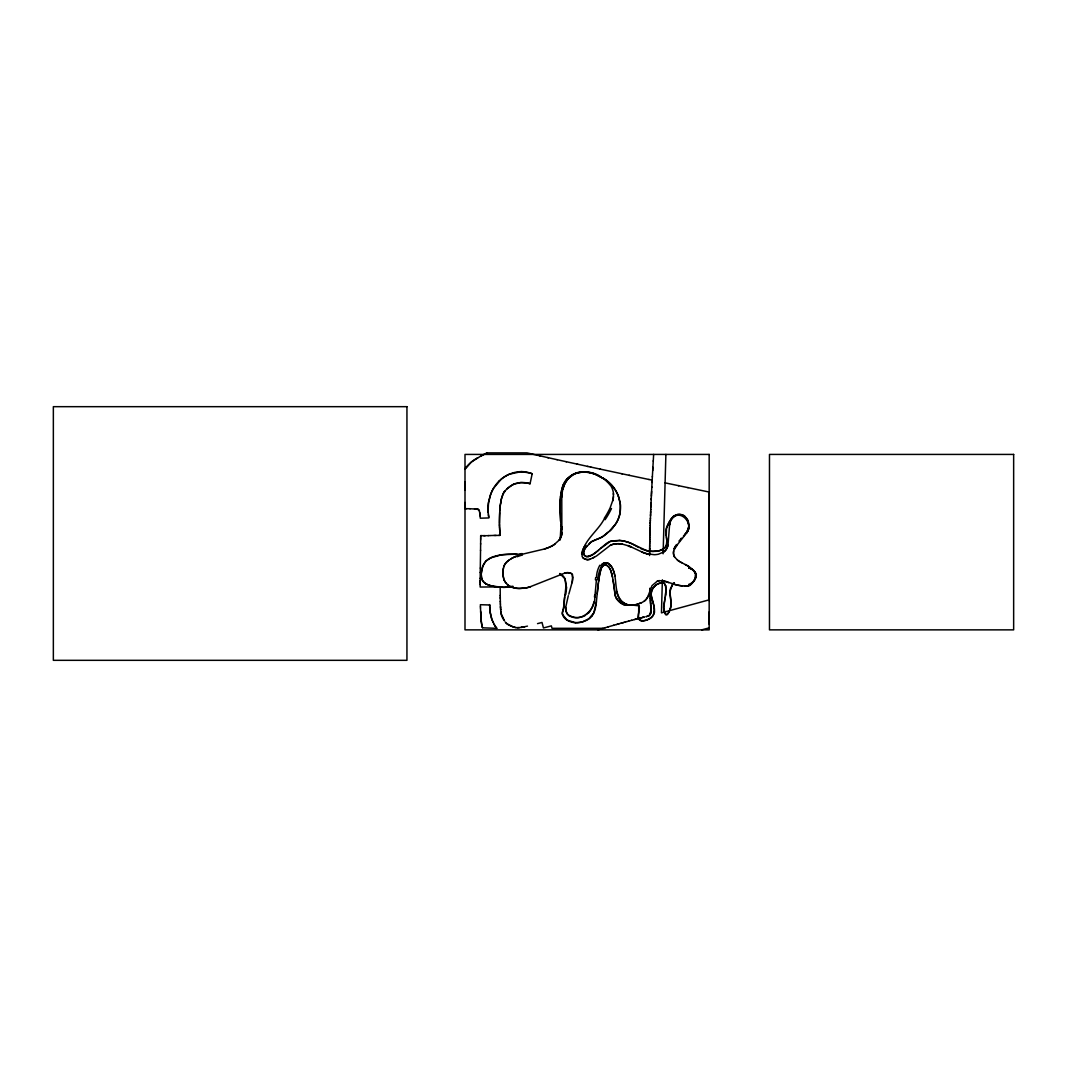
<?xml version="1.0" encoding="UTF-8"?>
<svg xmlns="http://www.w3.org/2000/svg" width="1067" height="1067" viewBox="0 0 1067 1067"><rect width="100%" height="100%" fill="white"/><g stroke="black" fill="none" stroke-linecap="round" stroke-linejoin="round"><path stroke-width="1.5" d="M464.999 502.477L464.999 508.639L466.572 508.679M464.999 490.206L464.999 481.644M709.168 624.155L709.168 611.938M709.168 600.721L709.168 492.047L687.842 487.606M480.163 584.329L480.15 587.037L500.17 586.877L500.25 595.626M480.67 537.048L480.683 535.647L485.538 535.687M480.163 584.609L480.163 582.515M480.67 538.462L480.67 536.848M480.163 582.982L480.177 581.168M480.177 581.368L480.177 580.555M480.657 539.862L480.67 538.061M650.91 609.417L650.91 610.924L650.897 609.057M480.177 580.715L480.19 578.167M480.657 539.662L480.63 544.09M649.576 555.547L649.59 553.773M480.19 578.461L480.257 572.312M649.59 554.387L649.616 552.039M480.63 543.663L480.55 550.412M649.603 552.586L649.63 550.612M480.243 572.592L480.31 568.071M649.63 550.905L649.656 548.745M649.643 549.212L649.656 548.371M650.923 610.404L650.923 610.457A12.364 12.364 0 0 1 650.723 612.831L650.657 613.058M480.297 568.111L480.55 550.079M649.643 549.398L649.683 546.557M651.203 594.292C651.083 588.184 657.032 582.102 663.181 582.689A2.774 2.774 0 0 1 664.021 583.129L665.448 585.423L665.968 589.891A34.491 34.304 -80.5 0 1 665.875 592.839L663.687 607.817L665.128 613.645A2.481 2.481 0 0 0 665.901 614.672L667.102 614.485M649.67 547.211L649.71 544.824M649.696 545.464L649.75 542.823M649.736 543.423L649.776 540.822M561.242 531.98L560.308 539.435M649.763 541.729L649.816 538.982M649.816 539.435L649.87 537.034M649.856 537.488L649.91 534.887M544.423 548.985A50.056 49.949 -60.4 0 0 548.465 547.558L550.425 546.717A28.316 28.289 -80.8 0 0 554.16 544.637L558.895 540.342A16.112 16.085 -6.8 0 0 560.135 538.608L560.882 537.194A12.164 12.137 -40.4 0 0 561.869 533.06L561.775 496.448A47.602 47.482 -84 0 1 562.269 492.247M649.91 535.141L649.99 532.286M649.963 532.953L650.043 530.099M662.38 579.821L661.46 612.858L709.168 599.841M663.114 553.773L665.888 454.422M650.03 530.819L650.11 527.898M650.083 528.552L650.19 525.257M650.176 525.818L650.283 522.403M650.256 523.057L650.363 519.949M650.243 523.537L650.296 522.096M650.337 520.843L650.43 518.149M650.417 518.669L650.577 514.294M650.523 515.828L650.683 511.44M650.617 513.227L650.777 509.212M650.75 509.866L650.937 505.518M604.456 518.015A77.651 74.73 -72.5 0 0 610.137 507.839L612.978 499.823A24.741 24.701 -87.9 0 0 613.392 496.662L613.392 493.488M650.923 505.731L651.057 502.73M650.87 507.052L650.963 504.864M651.043 503.157L651.27 498.289M651.203 499.689L651.444 494.555M499.876 509.386L499.476 525.591M651.47 493.901L651.604 491.367M651.363 496.088L651.83 486.939M499.583 513.654L499.649 512.52M651.804 487.379L652.07 482.111M652.11 481.59L652.377 476.482M652.057 482.497L652.124 481.137M652.35 476.936L652.764 469.653M652.831 468.413L653.271 460.864M652.711 470.507L652.897 467.293M653.257 461.091L653.644 454.422M566.003 586.77L565.07 578.901L559.908 573.633M674.491 548.745A20.633 20.58 -82 0 1 676.598 545.677L686.828 532.726A23.087 23.021 67.3 0 0 687.588 531.446L687.722 531.219A17.752 17.712 54.5 0 0 687.908 530.859L688.548 529.379A7.256 7.242 18.9 0 0 688.909 527.818C689.655 520.229 680.759 511.28 673.61 516.988A10.123 10.083 -14.6 0 0 670.289 521.67L669.969 522.683M499.743 511.026L500.01 507.825M688.748 525.938L687.842 520.403L684.467 516.255M499.956 508.492L500.223 505.838M597.347 592.332L596.346 602.308A56.071 56.044 -89 0 1 595.346 608.39L594.639 610.764A18.646 18.646 -89.2 0 1 592.158 615.792M500.023 507.679L500.103 506.972M597.213 593.785L598.427 582.649M597.413 591.705L597.733 588.544M500.13 506.692L500.503 503.717M597.813 587.904L598.174 584.756M669.596 524.764L668.035 544.757A15.098 14.938 -49.8 0 1 667.515 546.811L667.302 547.291M654.351 611.924L654.458 610.671A16.352 16.352 0 0 0 654.324 608.19L654.244 607.576A34.531 34.531 0 0 0 653.431 603.962L652.11 599.521A31.837 31.823 74.5 0 1 651.55 597.4L651.27 595.559A13.017 13.017 0 0 1 651.217 595.013C652.537 602.308 658.792 615.259 648.122 619.434A15.592 15.592 0 0 1 645.242 620.447C641.841 621.848 637.399 619.7 638.373 615.592A26.488 26.488 0 0 1 638.64 613.098L638.893 611.564M596.413 579.794L595.026 595.186M500.25 505.691L500.97 500.89A36.398 36.318 -62.3 0 1 501.423 498.943L502.97 494.501A18.993 18.979 -46.1 0 1 504.531 491.78L505.291 490.74M561.629 490.086L559.868 504.278L560.575 521.416M665.675 594.279L665.408 596.173M560.428 496.849L560.548 495.915M596.413 601.815L593.812 612.871L588.477 619.207A22.02 21.994 -77 0 1 575.353 622.568M598.24 584.129L599.614 574.766M598.574 581.608L599.201 577.247M560.628 495.288L561.936 488.886M506.905 488.939L512.293 484.992A21.98 21.98 0 0 1 514.494 483.978L520.883 482.564L527.712 483.071A24.794 24.794 0 0 1 530.059 483.711L532.193 473.721A36.758 36.758 0 0 0 529.939 472.961L520.909 471.627A29.476 29.476 0 0 0 511.373 473.428L509.172 474.282A33.797 33.797 0 0 0 507.052 475.308L505.011 476.482A34.437 34.437 0 0 0 501.17 479.23L493.568 488.193A38.359 38.332 -48.9 0 0 490.553 494.595L488.459 502.93L488.099 511.787M488.499 502.61L488.353 503.744A43.947 43.867 -61.9 0 0 487.992 508.826L488.032 510.039M594.786 597.013C595.599 610.764 578.127 625.142 567.07 613.565A12.537 12.537 0 0 1 565.683 607.376L568.298 595.706M638.399 617.206L638.373 616.886A11.59 11.59 0 0 1 638.359 615.992L638.493 614.165A36.545 36.545 0 0 1 638.653 613.018L638.746 605.789L632.691 605.122M565.11 594.479L564.523 597.933A27.942 27.915 89 0 0 564.163 601.094L564.256 606.083A8.456 8.443 88.9 0 1 564.03 607.63L563.296 609.71M488.579 502.117L488.819 500.77M599.401 576.007L599.947 572.912M665.261 597.093L665.101 598.04M564.95 595.426L566.124 584.569L565.07 578.901A11.217 11.19 -51.8 0 0 562.309 575.26L559.708 573.526M564.683 597L564.23 603.589M599.721 574.153L601.655 567.391A7.416 7.389 1.7 0 1 602.642 566.19L604.029 565.163A3.068 3.054 -7.2 0 1 605.869 564.803L606.456 565.057A4.788 4.775 -9.3 0 1 607.51 565.737L607.75 565.95A9.856 9.83 -16.5 0 1 608.617 566.884L609.057 567.457A15.632 15.578 -28.1 0 1 610.537 569.978L612.525 577.167M665.048 598.347L664.874 599.281M515.708 556.414A36.225 36.145 12.2 0 0 511.853 558.268L509.146 560.042A23.087 23.047 69 0 0 507.452 561.375L507.052 561.735A11.657 11.63 80.3 0 0 503.811 566.617L503.331 568.698A22.914 22.847 84.9 0 0 503.637 578.207L504.077 579.741M664.634 600.521L663.887 604.522A16.605 16.605 0 0 0 664.408 612.178M600.308 571.072L600.974 568.711A7.229 7.202 -5.1 0 1 603.469 565.47L606.176 564.95L608.804 567.124M688.508 527.485L687.641 530.192M562.842 489.153L562.069 493.287A51.149 51.136 -82.3 0 0 561.655 497.515M646.935 550.719C653.231 551.826 661.647 552.239 665.888 546.531A5.989 5.975 12.8 0 0 666.288 545.69L666.795 543.25A15.351 15.298 40 0 0 666.835 541.996L666.728 539.942M666.475 545.13L666.782 540.702M691.563 568.524L688.482 566.337A38.025 37.945 77.2 0 0 686.641 565.27L679.639 561.589A21.513 21.487 -78.4 0 1 677.452 560.082L674.584 556.961A7.762 7.749 -79.9 0 1 673.904 555.494A7.909 7.896 -82.9 0 1 673.637 551.266L674.557 548.785M560.175 539.942L560.975 525.738M561.762 489.513L563.256 485.085M562.109 488.299C565.99 470.907 588.304 467.719 601.255 477.096M670.316 608.884L670.663 607.683A15.885 15.885 0 0 0 671.13 603.375L671.103 602.762A28.849 28.836 0 0 0 670.77 599.987L669.943 591.585L672.343 584.649M482.724 566.417L481.217 574.166L481.924 579.221M568.804 594.199L572.032 582.635A30.41 28.996 48.2 0 0 572.512 577.34L572.552 577.074A14.204 13.724 38.4 0 0 572.432 576.02L572.299 574.966M695.951 574.499L696.084 576.087A5.602 5.602 0 0 1 695.804 577.394L695.524 578.141A16.685 16.685 0 0 1 694.11 580.581L691.99 582.755M695.151 578.621L695.657 573.979L693.577 570.485M583.796 550.692L583.916 554.467A4.735 4.708 -11.8 0 0 585.076 555.854L585.503 556.147A3.361 3.348 -9.1 0 0 586.623 556.574L592.318 554.933A28.129 27.889 -11.9 0 0 595.466 552.866L599.734 549.172M564.243 603.909L562.829 610.884A11.19 11.177 -87.4 0 0 562.429 612.085L562.309 612.698A4.335 4.335 0 0 0 562.336 614.299L567.044 620.087L575.353 622.661M563.069 610.271C559.601 618.713 571.819 623.888 578.661 622.581A23.434 23.407 -66.1 0 0 582.462 621.901L589.477 618.487A14.138 14.124 -86.2 0 0 592.132 615.766M483.004 565.643C486.685 556.28 499.023 554.92 507.599 554.226M640.814 603.135L644.068 601.295A11.804 11.777 -56.7 0 0 647.762 596.853L651.99 585.663L657.392 581.062A8.323 8.323 -13.5 0 1 658.953 580.688L663.234 580.848A28.649 28.582 -7 0 1 666.341 581.582M666.301 545.664L664.621 548.105M695.03 578.914L693.737 581.142A18.472 18.472 -73.5 0 1 691.136 584.196L689.802 585.116A6.855 6.855 0 0 1 687.015 586.023L686.214 586.09M563.376 484.805L566.817 479.256L572.432 474.722A23.581 23.581 0 0 1 577.794 472.534L579.208 472.188M687.375 530.766L686.588 532.14M669.596 521.35L666.475 528.298L666.275 535.741M668.649 523.017L668.489 523.297A19.366 19.326 -64.7 0 0 665.875 531.326M668.889 522.603L671.276 518.722A9.59 9.59 0 0 1 684.681 515.935M669.943 520.776L673.397 516.361L677.732 514.534A10.123 10.123 0 0 1 681.239 514.774L681.813 514.921A9.176 9.176 0 0 1 683.774 515.801L685.628 517.228A10.497 10.497 0 0 1 688.602 522.777L688.789 524.604M686.494 532.313L686.895 531.659A13.351 13.338 80.9 0 0 688.802 524.604M604.629 518.122C598.414 531.166 582.195 540.916 582.075 556.227A4.055 4.055 0 0 0 583.262 557.988M464.999 469.333L471.027 462.398A31.023 31.023 0 0 1 472.041 461.558L480.857 456.022M676.771 544.517L674.944 546.931M676.451 544.944L675.331 546.437M685.601 533.553L686.054 532.94L685.494 533.687M679.599 540.649L679.119 541.276L679.772 540.409M600.774 565.737L601.815 564.523A5.775 5.775 -12.8 0 1 605.082 562.829L606.163 562.829A4.882 4.868 0 0 1 608.19 563.443M685.121 534.14L684.627 534.727L685.294 533.94M653.457 587.57L655.418 585.543A15.418 15.418 0 0 1 657.725 583.929M612.458 527.965C627.276 512.96 620.154 486.805 602.335 477.723M672.503 584.449L674.344 583.089M684.267 535.154L683.427 536.087M600.107 537.955L592.105 541.382A12.217 12.19 -6.7 0 0 590.758 542.343L585.69 547.638L583.516 551.599A4.081 4.068 -2.5 0 0 583.822 554.347A4.268 4.241 -7.4 0 0 588.277 556.707M587.424 545.65L586.797 546.344A17.139 17.085 16.1 0 0 583.676 550.625M498.956 481.244L500.09 480.177A34.277 34.277 0 0 1 509.306 474.215L521.363 471.614M600.121 548.811L610.204 541.449L620.247 540.462A37.252 37.172 -4.1 0 1 624.795 541.249L628.33 542.263A33.677 33.57 0.5 0 1 632.878 544.223L646.629 550.652M600.654 548.318L606.376 543.503A18.046 17.886 -7.9 0 1 611.458 540.982L619.567 540.409M598.574 550.252L591.625 555.307A18.899 18.766 -9.8 0 1 590.358 555.934M607.136 533.3L604.189 535.634A26.088 26.048 20.3 0 1 598.654 538.582L598.053 538.782M673.33 583.636L670.65 588.13A16.965 16.939 83.7 0 0 670.263 589.571A16.272 16.245 84.2 0 0 669.876 593.279C670.796 600.294 672.557 608.51 667.302 614.325L665.928 614.645L664.528 612.218M664.141 548.518L659.246 550.719L652.857 551.386A30.69 30.556 -0.2 0 1 648.122 550.945L642.721 549.425M644.068 601.295L644.481 600.974A11.95 11.95 0 0 0 647.989 596.373M646.895 553.746L654.271 554.693A20.82 20.806 0 0 0 658.512 554.173L663.874 551.879A9.296 9.296 0 0 0 665.768 550.052L666.075 549.625A11.777 11.764 -25.6 0 0 667.502 546.797M649.336 618.807L649.883 618.473A9.55 9.55 0 0 0 654.564 611.965M590.291 559.135A7.749 7.736 -4.5 0 1 587.157 559.615A7.749 7.736 0 0 0 590.304 559.148L595.546 556.561A25.501 25.448 -34.1 0 0 597.32 555.373L610.324 545.304A16.965 16.952 -51.1 0 1 615.966 543.823L618.086 543.703A24.874 24.861 -73 0 1 622.314 544.09L628.423 545.824M480.63 456.142L487.272 452.888L526.978 452.888L532.606 454.169M480.95 455.969L483.658 454.569M658.072 583.742L663.207 582.702A3.294 3.294 0 0 1 665.088 584.623M550.425 546.717L551.386 546.237A27.249 27.195 -66.9 0 0 555.013 543.997M490.727 557.934L485.885 561.082L482.791 566.23A28.302 28.302 0 0 0 481.27 572.992A17.939 17.939 0 0 0 481.257 576.14L481.337 576.767M491.18 557.734L501.717 554.72L514.734 554.213M514.747 556.881L517.708 555.694M590.358 555.92L588.25 556.574M597.467 538.995L592.305 541.262A13.217 13.137 -2.7 0 0 591.838 541.556L591.251 541.956A19.873 19.753 -2.6 0 0 588.957 544.077M523.537 588.33L525.591 587.997A43.88 43.654 -88.7 0 0 529.659 586.97L565.27 572.886A12.431 12.257 0.1 0 1 567.897 572.672A9.51 9.376 0.1 0 1 569.738 572.912M647.376 616.286L648.082 616.032A4.068 4.068 0 0 0 649.336 615.339M647.429 616.273L648.042 616.046A4.201 4.201 0 0 0 650.643 613.485M597.88 629.863L598.747 629.61M598.6 629.65L601.921 628.676M601.441 628.823L605.216 627.716M604.989 627.783L608.177 626.862M607.897 626.943L613.845 625.235M613.565 625.315L616.379 624.515M617.593 624.168L619.007 623.768M616.259 624.555L617.846 624.102M618.553 623.902L621.434 623.088M522.243 554.24L544.423 548.998A48.709 48.629 -72.1 0 0 549.465 547.184M622.701 622.741L623.488 622.514M621.074 623.195L622.875 622.688M623.275 622.581L625.222 622.034M624.982 622.101L626.782 621.608M646.682 616.499L645.988 616.673L646.762 616.473A11.67 11.67 0 0 0 648.563 615.846L649.136 615.486A3.614 3.614 0 0 0 649.616 615.072L650.91 610.924L650.71 612.818A5.508 5.508 0 0 1 650.163 614.392M626.943 621.568L628.756 621.074M628.57 621.127L631.584 620.3M701.739 629.863L709.168 627.849M631.424 620.34L633.998 619.66M634.225 619.594L635.052 619.38M634.812 619.447L636.092 619.113M635.625 619.233L636.839 618.913M537.528 623.621L542.009 622.461L543.45 627.956L551.359 625.876L552.012 628.316L603.135 628.33M636.639 618.967L638.253 618.553M637.893 618.647L638.746 618.42M638.546 618.473L639.466 618.233M639.173 618.313L639.973 618.113M640.027 618.1L641.36 617.766M639.867 618.14L642.521 617.486M642.241 617.553L643.294 617.3M642.721 617.433L644.641 616.993M643.028 617.366L643.801 617.179M527.458 626.116L526.751 626.276M526.044 626.436L524.337 626.796M524.751 626.702L521.763 627.289M525.591 587.997L526.618 587.784A46.334 46.081 58.9 0 0 530.672 586.677M523.764 626.916L523.15 627.036M512.307 586.477L509.386 587.01A43.947 43.92 28 0 1 500.476 587.21L499.863 587.183M511.827 586.583L503.917 587.357L493.381 586.276M522.763 627.103L520.536 627.476M521.616 627.316L520.723 627.449M580.195 472.014L585.209 471.814A25.568 25.568 0 0 1 588.424 472.241L591.518 473.028A54.83 54.83 0 0 1 593.039 473.508A56.418 56.418 0 0 1 594.559 474.015L604.029 478.803L610.084 484.711M519.749 627.583L517.028 627.689M632.291 605.162L635.158 604.909M631.877 605.216L623.355 604.509L616.899 599.214M631.704 605.229L624.355 604.842A12.751 12.751 0 0 1 621.474 603.562L620.807 603.148A14.898 14.898 0 0 1 617.54 600.094L615.446 596.213L614.472 589.571M499.796 531.286L500.156 535.274A18.873 18.859 -1 0 1 498.782 535.394L496.342 535.447M488.566 535.607L490.393 535.541M488.072 511.346L488.873 517.935L480.297 518.202L479.603 512.053M488.859 535.594L487.659 535.634M490.673 535.541L493.594 535.461M487.206 535.647L486.445 535.661M508.506 554.2L522.27 554.4M485.218 535.687L483.711 535.701M489.633 604.976L480.377 604.709L480.443 606.776M493.861 535.461L495.568 535.447M494.581 535.447L496.182 535.447M495.141 626.102L495.648 626.836A20.38 20.366 0 0 0 496.795 628.33L482.551 627.823M470.147 508.732L466.426 508.679M469.96 508.732L477.816 509.212L479.483 511.493M515.361 554.226L517.242 554.266M481.59 535.674L480.683 535.647M474.508 508.839L475.442 508.892M686.214 586.103A22.74 22.727 -49.3 0 1 684.334 586.05L682.226 585.876A42.947 42.92 -82.1 0 1 674.037 584.236L666.341 581.608M476.122 508.932L477.349 509.092M499.556 587.157L499.249 587.13A61.032 60.992 22.7 0 1 496.782 586.837L496.475 586.797M641.52 620.687L643.401 620.741A14.111 14.111 0 0 0 649.296 618.74M496.155 586.743C490.46 585.903 482.737 584.343 481.47 577.634M569.471 572.859L569.218 572.806A10.11 9.963 0.2 0 0 567.364 572.672A13.111 12.937 0.1 0 0 564.75 573.006M508.212 624.608A11.19 11.19 0 0 1 505.358 622.194L505.811 622.621A8.683 8.683 0 0 0 507.345 624.008L513.094 626.849A19.98 19.966 59.3 0 0 514.507 627.276L515.668 627.529A13.924 13.911 0 0 0 519.416 627.596M678.212 485.605L688.055 487.659M648.883 479.47L652.177 480.163M665.088 482.858L678.865 485.738M629.037 475.282L648.976 479.483M622.368 473.855L600.228 469.12M621.768 473.735L629.57 475.389M587.517 466.372L590.891 467.106M590.451 466.999L600.428 469.16M576.74 464.012L588.037 466.479M566.03 461.664L577.754 464.238M557.014 459.664L566.404 461.744M547.624 457.57L557.227 459.717M539.689 455.782L548.451 457.756M531.873 454.008L540.115 455.876M688.869 567.951L689.709 568.284M631.357 547.038L642.854 552.413A36.718 36.665 38.4 0 0 647.922 554M642.134 549.185L640.427 548.398M690.562 568.644L691.389 569.044M638.76 547.518L636.572 546.291M636.039 545.971L632.744 544.157A35.331 35.144 -8.6 0 0 619.567 540.516M508.332 624.648L508.399 624.688A23.781 23.767 63 0 0 515.628 627.569M692.19 569.498L694.924 572.019A5.428 5.415 -12.5 0 1 695.551 573.486L695.644 576.807A9.816 9.79 -22.5 0 1 694.844 579.341L694.537 579.928A8.496 8.483 -13.6 0 1 693.403 581.488L692.39 582.449A13.204 13.191 -8 0 1 688.722 584.396M485.552 583.529L484.498 582.782A8.229 8.229 0 0 1 481.897 579.234M623.075 602.348L623.488 602.668A11.577 11.51 -56.8 0 0 626.782 604.375L627.289 604.522A11.75 11.67 -35 0 1 623.075 602.348C615.059 595.719 616.579 584.289 614.712 575.153A34.477 34.397 31.9 0 0 613.805 571.552L614.232 573.086A40.746 40.653 31.3 0 1 614.899 576.193M507.905 584.783L505.958 582.942A10.843 10.843 0 0 1 504.064 579.741M496.795 628.316L495.208 626.196M504.518 620.941L501.143 613.578M494.835 625.595L491.86 619.367L490.166 612.071M494.675 625.342L494.128 624.408M493.207 622.648L492.554 621.194M665.141 584.596L665.555 585.796M492.194 620.3L491.98 619.714A37.025 37.025 0 0 1 490.327 613.098M618.393 496.075L620.434 504.691L620.167 512.04A30.81 30.796 0 0 1 617.54 520.429A30.223 30.223 67.6 0 1 615.112 524.604L608.99 531.593L602.522 536.714A22.274 22.247 -0.8 0 1 600.107 537.955M481.11 619.38L481.284 621.421A48.108 48.108 0 0 0 481.417 622.528L482.031 625.996A25.115 25.115 0 0 0 482.271 626.889L482.497 627.663M482.337 627.156L482.364 627.249A32.33 32.33 0 0 1 481.377 622.008L481.284 621.381M611.778 573.566L612.418 576.607M503.597 578.207L503.477 577.7A22.954 22.941 85 0 1 503.437 568.178M479.657 512.32L479.67 512.4A26.942 26.888 37.7 0 1 479.883 513.627L479.977 514.414M612.471 576.914L613.818 584.596M613.085 580.275L614.859 593.332A14.431 14.431 0 0 0 616.753 599.307M488.739 517.215L488.366 514.694M501.09 613.285L500.663 609.55M501.077 613.218L501.063 613.152A29.689 29.676 0 0 1 500.89 611.911L500.876 611.764M490.26 612.791L489.633 604.576M613.912 585.209L614.405 588.944M490.06 611.298L489.98 610.591M666.395 536.848L666.515 537.941M666.475 537.608L666.715 539.795M666.408 536.981L666.221 535.207M480.03 514.948L480.123 515.908M666.582 538.502L666.742 540.142M489.926 610.111L489.726 607.43M481.244 621.047L481.017 618.086M560.882 524.604L559.868 504.438A83.399 83.359 -77.6 0 1 560.428 496.849M560.909 524.964L560.989 525.884M572.499 576.007L572.526 576.273A15.271 14.871 27 0 1 572.606 577.074M500.69 609.964L500.596 608.523M488.166 512.787L488.099 511.933M499.636 529.005L500.156 535.274A18.833 18.806 4 0 1 498.782 535.394M500.65 609.404L500.543 607.496M499.756 530.699L499.529 526.738M481.03 618.246L480.977 617.54M480.91 616.379L480.964 617.3M650.763 606.336L650.817 607.31M480.924 616.606L480.817 614.712M650.697 605.296L650.75 606.256M650.697 605.242L650.79 606.95M650.603 603.535L650.71 605.536M650.843 607.777L650.883 608.71M480.777 614.152L480.83 615.112M650.59 603.322L650.643 604.269M480.737 613.418L480.79 614.379M650.51 601.961L650.55 602.682M650.857 608.097L650.923 610.044M650.617 603.922L650.43 600.348M499.609 528.405L499.489 525.884M500.556 607.937L500.516 606.91M480.697 612.671L480.75 613.632M650.47 601.028L650.537 602.281M480.63 611.191L480.683 612.298M480.67 612.151L480.71 612.898M650.457 600.881L650.323 597.827L650.417 600.001M500.53 607.35L500.49 606.469M480.643 611.418L480.483 607.857M650.337 598.4L650.176 594.506M650.27 596.68L650.123 593.239L650.15 593.972M500.503 606.616L500.423 604.709M480.497 608.07L480.443 606.736M650.083 592.172L650.136 593.679M489.673 606.483L489.633 605.216M650.043 590.931L650.07 591.638M650.043 591.038L650.096 592.572M499.503 526.124L499.423 523.83M651.217 594.772L651.203 594.132A10.977 10.963 87.7 0 1 653.444 587.557M650.056 591.478L649.95 588.184M649.963 588.797L650.003 589.878M561.202 529.485L561.242 531.353M500.436 604.829L500.383 603.242M500.383 603.282L500.356 601.921M500.29 598.387L500.343 601.335M500.343 601.214L500.356 601.988M500.276 597.093L500.29 598.547M500.25 595.293L500.276 597.36M477.402 508.959A2.761 2.761 0 0 1 479.43 510.546M504.518 491.767A20.686 20.686 0 0 1 507.945 487.979A22.46 22.46 0 0 1 513.28 484.511M500.69 503.411A30.316 30.303 -44 0 1 504.157 491.58M464.665 469.08A40.719 40.719 0 0 1 477.736 457.716M484.178 454.315A76.997 76.997 0 0 1 486.752 453.115M488.993 500.796A37.959 37.865 -62.6 0 1 498.876 481.177M521.363 471.561A31.396 31.396 0 0 1 532.166 473.788M513.227 484.378A23.301 23.301 0 0 1 530.032 483.804M499.396 523.057A134.895 131.561 -76.6 0 1 499.543 514.067M503.784 619.847A17.912 17.912 0 0 1 501.023 613.632M561.976 526.925A67.128 64.26 77.5 0 1 562.109 529.459M612.671 528.165A56.498 55.724 -57.2 0 1 610.071 530.913M608.67 531.726A51.563 51.069 -61.1 0 1 607.056 533.207M666.315 535.101A28.956 28.716 -79 0 1 666.168 531.353M680.119 539.875A45.454 45.081 -34.7 0 1 681.506 538.168A44.107 43.747 -33.9 0 0 681.093 538.768M673.917 548.491A32.864 32.383 -31.3 0 1 674.291 547.998M688.762 567.991A19.886 19.846 -11.6 0 1 693.67 570.352M673.157 583.249A4.788 4.775 0 0 1 674.237 582.969M669.943 608.817A11.897 11.897 0 0 1 667.222 614.605M665.688 585.77A25.421 25.301 -80 0 1 665.421 594.226M641.494 620.901A3.855 3.855 0 0 1 638.266 617.206M639.293 606.456A11.817 11.817 0 0 1 638.88 610.591M639.146 606.456A2.054 2.054 0 0 0 637.839 605.162A7.096 7.096 0 0 0 635.185 604.989M608.87 567.084A17.659 17.579 -56.1 0 1 611.711 573.579M566.617 586.97A85.974 85.04 -82.6 0 1 565.737 594.572M513.054 586.317A33.877 33.864 43.7 0 1 511.84 586.597M493.394 586.17A26.688 26.688 0 0 1 485.472 583.702M609.417 483.898A17.379 17.379 0 0 1 613.538 494.635M613.418 496.662A25.061 25.048 88.6 0 1 612.751 500.876M594.146 557.321A46.801 46.548 -31.3 0 1 592.959 557.934M610.311 545.264A17.179 17.165 -76.9 0 1 617.019 543.757M618.086 543.703A24.874 24.848 -50.1 0 1 622.314 544.09M628.516 545.57A53.43 53.03 34.3 0 1 631.464 546.811M669.783 524.777A15.805 15.338 -85.8 0 1 670.276 522.216M670.303 521.67A10.07 10.043 71.9 0 1 674.024 516.668M688.909 527.818A7.256 7.242 14.3 0 1 688.535 529.379M687.588 531.459A23.941 23.874 65.2 0 1 686.534 533.167M674.371 549.278A20.006 19.82 -68.5 0 1 676.718 545.77M673.637 551.266A7.909 7.882 -85.1 0 0 674.117 555.987A7.762 7.749 -81.3 0 0 674.584 556.961M679.639 561.575A21.513 21.487 -83.1 0 1 677.452 560.082M685.227 564.523A44.014 43.934 81.6 0 1 689.402 566.897M696.378 574.9A12.617 12.591 71.7 0 0 691.416 568.751A12.884 12.884 0 0 1 696.217 574.379M693.71 581.128A17.952 17.939 0 0 1 690.736 584.556M682.226 585.85A42.947 42.893 -34.6 0 1 674.051 584.223M662.674 580.928A36.932 36.491 6.8 0 1 668.742 582.689M640.747 603.015A20.673 20.646 -38 0 1 627.249 604.722A20.673 20.5 -30.3 0 0 640.68 602.882M621.914 602.001A19.566 19.433 -78.1 0 1 616.673 591.531M606.189 562.682A6.389 6.389 0 0 1 610.151 565.177L610.604 565.497A8.189 8.176 0 0 0 608.203 563.416M596.466 577.14A26.435 26.101 -30.5 0 1 599.827 565.217M595.399 579.794A70.862 61.406 -63.3 0 1 595.653 577.634M594.692 595.199A54.63 42.547 -70.7 0 1 594.439 597.013M572.766 577.354A30.41 29.222 41.1 0 1 572.165 582.675M569.471 572.966A3.481 3.414 7.8 0 1 572.499 574.873M523.457 587.984A21.273 21.1 38.8 0 1 507.292 584.729M505.958 582.942A10.937 10.923 77.3 0 1 503.891 579.234M517.468 555.027A63.513 62.553 -9.8 0 1 522.043 553.56M560.402 538.155A15.858 15.845 4.7 0 1 558.895 540.342M561.896 532.526A12.577 12.564 -21.5 0 1 561.135 536.714M569.538 477.362A23.234 23.234 0 0 0 562.936 489.179A23.314 23.314 0 0 1 568.778 478.109L573.072 474.935A24.914 24.914 0 0 1 575.913 473.455L583.756 471.747L592.478 473.308A49.829 49.816 -41.9 0 1 597.28 475.135L606.016 480.163L611.978 485.605A35.064 35.051 0 0 1 618.393 496.075M516.988 556.774A62.059 59.739 -12.8 0 1 522.457 555M510.96 558.895A34.851 34.691 0.7 0 1 514.774 556.921M509.146 560.042A22.34 22.314 58.9 0 0 507.038 561.735A11.75 11.737 74.9 0 0 503.637 567.124M524.484 587.864A21.673 21.62 67 0 1 507.639 585.196M569.738 572.952A3.388 3.334 0.5 0 1 572.579 575.153M567.297 614.072A12.364 12.297 89.7 0 1 565.763 607.39M568.017 614.885A5.575 5.575 0 0 0 569.044 615.766A7.362 7.362 0 0 0 570.485 616.473M585.636 615.286A16.525 16.525 0 0 1 570.618 616.166M588.37 612.671A16.805 16.792 -8.6 0 1 586.85 614.192M593.892 601.908A25.955 25.915 -15.7 0 1 588.717 612.951M595.346 595.186A54.63 43.2 -70.2 0 1 595.106 597.027M597.387 579.794A70.862 59.445 -65.6 0 1 597.667 577.714M598.174 577.18A26.008 23.714 -58 0 1 601.895 565.763M601.828 564.536A5.762 5.735 -20 0 1 605.629 562.789M657.392 581.062A8.456 8.456 -13.5 0 1 659.486 580.635M690.429 585.25A11.537 11.524 -32.9 0 1 684.36 585.93M695.884 577.42A14.805 14.805 0 0 1 694.097 580.568M681.693 562.736A44.174 44.134 -69.8 0 1 680.546 562.122M687.908 530.859A17.752 17.712 58.3 0 1 687.708 531.219M669.462 524.737A16.245 16.085 89.7 0 1 669.836 522.643M668.009 544.744A15.098 14.871 -54.3 0 1 667.462 546.784M667.275 547.278A11.377 11.31 -41 0 1 665.755 550.038A9.443 9.443 -7 0 1 663.434 552.173M646.882 553.773A38.692 38.692 68.8 0 1 641.867 552.026M628.33 546.091A53.43 52.47 30.2 0 1 631.237 547.318M581.622 554.093A19.579 19.566 -51.1 0 1 585.57 544.957M611.498 508.492A79.852 78.491 -80.2 0 1 605.056 519.722M590.491 472.734A52.15 52.15 0 0 1 593.039 473.508M406.94 406.674L53.35 406.674L53.35 660.326L406.94 660.326L406.94 406.674M709.168 454.422L464.999 454.422L464.999 629.863L709.168 629.863L709.168 454.422M1013.65 454.422L769.48 454.422L769.48 629.863L1013.65 629.863L1013.65 454.422M583.476 558.161L583.262 557.988A6.655 6.642 0 0 0 585.596 559.241A7.589 7.589 -5.2 0 0 587.157 559.575A7.589 7.589 -4.8 0 1 585.583 559.255A6.749 6.749 0 0 1 583.462 558.174M613.752 571.565A18.312 18.272 23.1 0 0 610.657 565.457A18.312 18.299 -13.1 0 1 613.765 571.565"/></g></svg>
